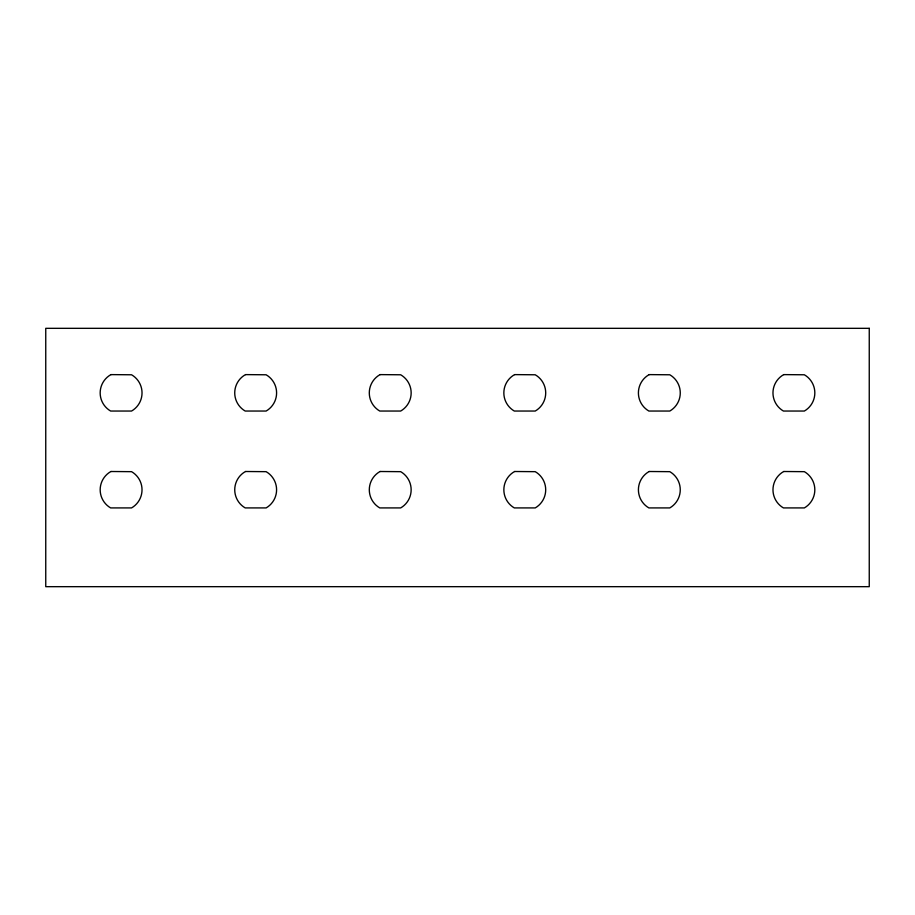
<?xml version="1.0" encoding="UTF-8"?>
<svg xmlns="http://www.w3.org/2000/svg" width="915" height="915" viewBox="0 0 915 915"><rect width="100%" height="100%" fill="white"/><g stroke="black" fill="none" stroke-linecap="round" stroke-linejoin="round"><path stroke-width="1.37" d="M111.058 374.612L110.635 374.784A20.931 20.931 0 0 0 110.635 411.041L131.566 411.041A20.931 20.931 0 0 0 131.566 374.784L111.058 374.612M245.62 374.612L245.197 374.784A20.931 20.931 0 0 0 245.197 411.041L266.128 411.041A20.931 20.931 0 0 0 266.128 374.784L245.62 374.612M111.058 471.5L110.635 471.671A20.931 20.931 0 0 0 110.635 507.916L131.566 507.916A20.931 20.931 0 0 0 131.566 471.671L111.058 471.5M380.183 374.612L379.759 374.784A20.931 20.931 0 0 0 379.759 411.041L400.69 411.041A20.931 20.931 0 0 0 400.69 374.784L380.183 374.612M245.62 471.5L245.197 471.671A20.931 20.931 0 0 0 245.197 507.916L266.128 507.916A20.931 20.931 0 0 0 266.128 471.671L245.62 471.5M514.733 374.612L514.31 374.784A20.931 20.931 0 0 0 514.31 411.041L535.241 411.041A20.931 20.931 0 0 0 535.241 374.784L514.733 374.612M380.183 471.5L379.759 471.671A20.931 20.931 0 0 0 379.759 507.916L400.69 507.916A20.931 20.931 0 0 0 400.69 471.671L380.183 471.5M649.295 374.612L648.872 374.784A20.931 20.931 0 0 0 648.872 411.041L669.803 411.041A20.931 20.931 0 0 0 669.803 374.784L649.295 374.612M514.733 471.5L514.31 471.671A20.931 20.931 0 0 0 514.31 507.916L535.241 507.916A20.931 20.931 0 0 0 535.241 471.671L514.733 471.5M783.858 374.612L783.434 374.784A20.931 20.931 0 0 0 783.434 411.041L804.365 411.041A20.931 20.931 0 0 0 804.365 374.784L783.858 374.612M649.295 471.5L648.872 471.671A20.931 20.931 0 0 0 648.872 507.916L669.803 507.916A20.931 20.931 0 0 0 669.803 471.671L649.295 471.5M783.858 471.5L783.434 471.671A20.931 20.931 0 0 0 783.434 507.916L804.365 507.916A20.931 20.931 0 0 0 804.365 471.671L783.858 471.5M869.25 328.325L45.75 328.325L45.75 586.675L869.25 586.675L869.25 328.325"/></g></svg>
